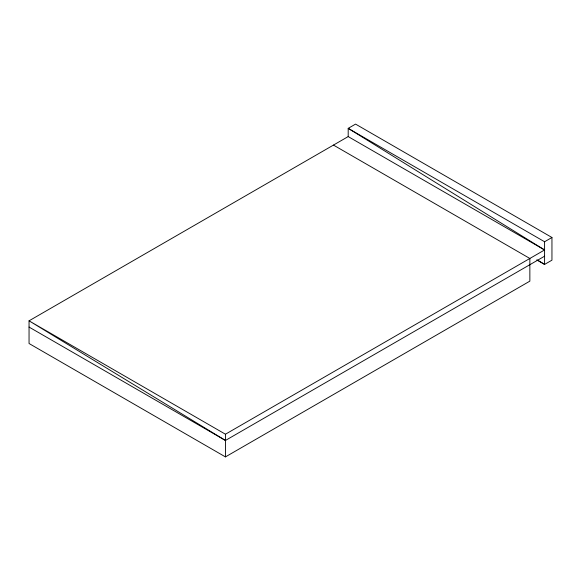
<?xml version="1.0" encoding="UTF-8"?>
<svg xmlns="http://www.w3.org/2000/svg" width="581" height="581" viewBox="0 0 581 581"><rect width="100%" height="100%" fill="white"/><g stroke="black" fill="none" stroke-linecap="round" stroke-linejoin="round"><path stroke-width="0.87" d="M544.586 256.199L225.443 440.456L29.05 320.828L225.443 434.218L544.586 249.961L348.193 136.579L29.05 320.828L29.05 343.509L225.443 456.898L529.857 281.146L529.857 258.465L333.458 145.083M348.193 136.579L348.193 128.357L544.586 241.747L551.95 237.491L551.95 260.172L544.586 264.42L536.728 259.889M551.95 237.491L355.557 124.102L348.193 128.357L544.586 249.961M29.05 327.067L225.443 440.456M537.65 260.128L544.586 264.42L544.586 241.747M225.443 434.218L225.443 456.898"/></g></svg>
